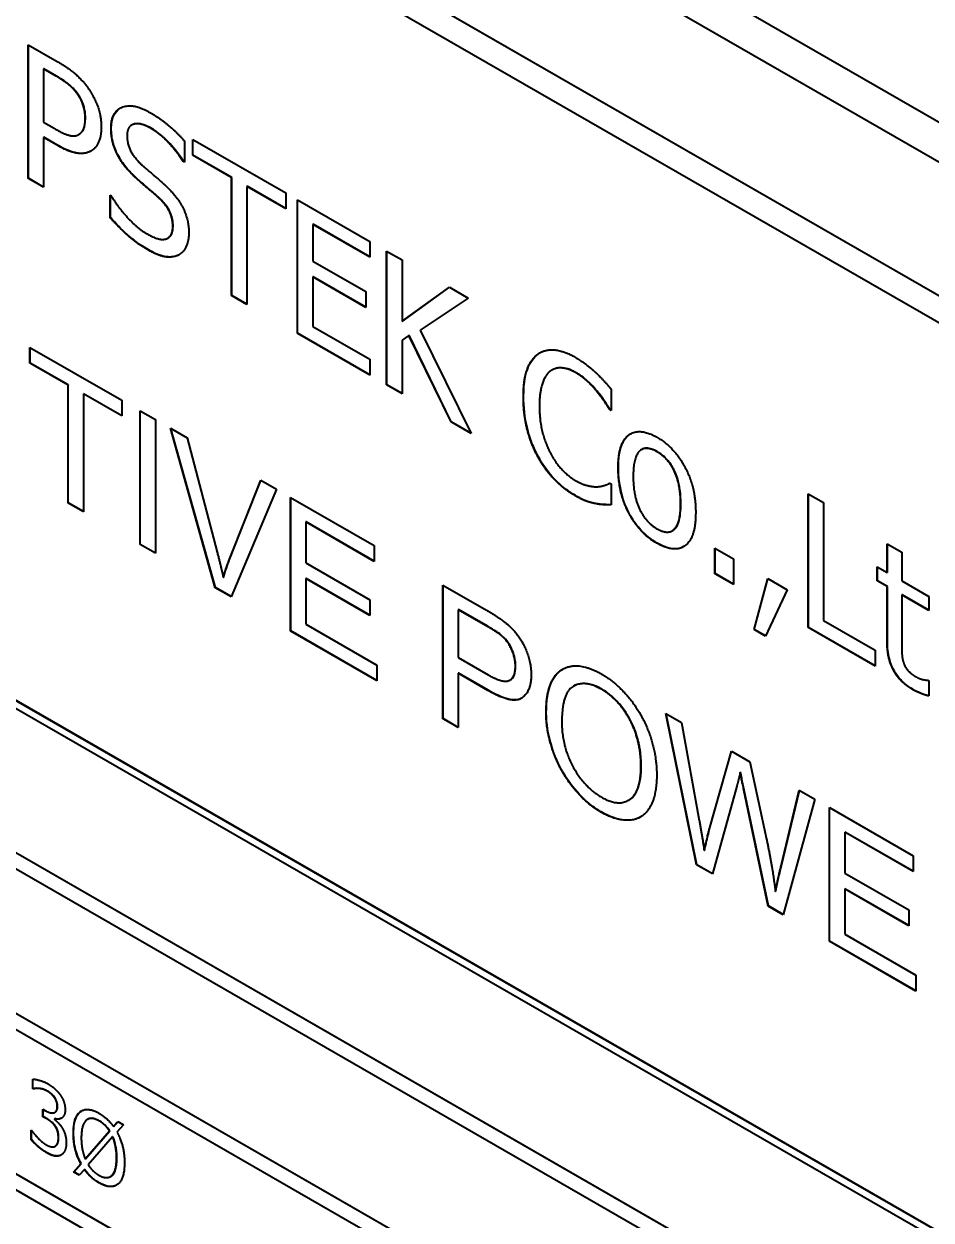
# Model space of a CAD drawing. Header units: millimetres. Extents: x 0 to 4205, y 0 to 2970.
# Drawn here: x 3779.67 to 3793.53, y 2241.83 to 2260.11 of the extents above; entities that cross this region are included whole.
import ezdxf

# ---------------------------------------------------------------- set-up
doc = ezdxf.new("R2010")
doc.units = ezdxf.units.MM
doc.header["$LTSCALE"] = 5
doc.layers.add('가시적인 것(ISO)', color=3, linetype='Continuous', lineweight=40)
doc.layers.add('가시적인 좁은 것(ISO)', color=3, linetype='Continuous', lineweight=35)

msp = doc.modelspace()

# ---------------------------------------------------------------- linework, layer by layer
at = {"layer": '가시적인 것(ISO)'}
for p, q in [((3750.9159, 2283.2209), (3807.4845, 2250.6453)), ((3750.3856, 2282.9155), (3806.9541, 2250.3399)), ((3803.4151, 2250.3299), (3753.9176, 2278.8336)), ((3753.9211, 2278.8357), (3803.4186, 2250.332)), ((3754.2415, 2278.2384), (3803.0912, 2250.1077)), ((3779.7328, 2259.7929), (3780.1769, 2259.5371)), ((3779.7328, 2257.749), (3779.7328, 2259.7929)), ((3779.7364, 2257.7511), (3779.7364, 2259.7908)), ((3779.9713, 2259.4244), (3779.9678, 2259.4224)), ((3779.9678, 2259.4224), (3779.9678, 2258.6075)), ((3780.1626, 2259.3102), (3779.9678, 2259.4224)), ((3780.1661, 2259.3122), (3779.9713, 2259.4244)), ((3779.9678, 2258.6075), (3780.1282, 2258.5151)), ((3781.3187, 2258.5663), (3781.3152, 2258.5643)), ((3779.9713, 2258.3777), (3779.9678, 2258.3756)), ((3780.1669, 2258.2609), (3779.9678, 2258.3756)), ((3779.9678, 2258.3756), (3779.9678, 2257.6137)), ((3780.1704, 2258.263), (3779.9713, 2258.3777)), ((3780.5032, 2258.4195), (3780.4997, 2258.4175)), ((3780.5085, 2258.4227), (3780.505, 2258.4207)), ((3782.1195, 2258.3224), (3782.1195, 2257.9978)), ((3782.2469, 2258.1033), (3782.2469, 2258.3451)), ((3782.2469, 2258.3451), (3783.668, 2257.5267)), ((3782.2505, 2258.1053), (3782.2505, 2258.3431)), ((3782.1058, 2258.0098), (3782.1023, 2258.0077)), ((3782.1195, 2257.9978), (3782.1023, 2258.0077)), ((3782.1195, 2258.0019), (3782.1058, 2258.0098)), ((3782.2505, 2258.1053), (3782.2469, 2258.1033)), ((3782.84, 2257.7617), (3782.2469, 2258.1033)), ((3782.8436, 2257.7638), (3782.2505, 2258.1053)), ((3782.8436, 2257.7638), (3782.84, 2257.7617)), ((3782.8436, 2255.9617), (3782.8436, 2257.7638)), ((3779.7364, 2257.7511), (3779.7328, 2257.749)), ((3779.9678, 2257.6137), (3779.7328, 2257.749)), ((3779.9678, 2257.6178), (3779.7364, 2257.7511)), ((3782.84, 2255.9597), (3782.84, 2257.7617)), ((3783.0785, 2257.6285), (3783.075, 2257.6265)), ((3783.668, 2257.2849), (3783.075, 2257.6265)), ((3783.075, 2257.6265), (3783.075, 2255.8244)), ((3783.668, 2257.289), (3783.0785, 2257.6285)), ((3780.9863, 2257.1497), (3780.9863, 2257.4909)), ((3780.9863, 2257.4909), (3781.0035, 2257.481)), ((3780.9898, 2257.1518), (3780.9898, 2257.4889)), ((3783.668, 2257.5267), (3783.668, 2257.2849)), ((3783.8471, 2255.3798), (3783.8471, 2257.4236)), ((3783.8471, 2257.4236), (3784.953, 2256.7868)), ((3783.8506, 2255.3818), (3783.8506, 2257.4216)), ((3780.9898, 2257.1518), (3780.9863, 2257.1497)), ((3784.0856, 2257.0485), (3784.082, 2257.0465)), ((3784.953, 2256.5449), (3784.082, 2257.0465)), ((3784.082, 2257.0465), (3784.082, 2256.4867)), ((3784.953, 2256.549), (3784.0856, 2257.0485)), ((3781.8698, 2256.8383), (3781.8662, 2256.8362)), ((3784.953, 2256.7868), (3784.953, 2256.5449)), ((3784.082, 2256.4867), (3784.8943, 2256.0189)), ((3785.2109, 2254.5944), (3785.2109, 2256.6383)), ((3785.2109, 2256.6383), (3785.4458, 2256.503)), ((3785.2144, 2254.5964), (3785.2144, 2256.6362)), ((3785.4458, 2256.503), (3785.4458, 2255.5639)), ((3784.0856, 2256.2469), (3784.082, 2256.2449)), ((3784.082, 2256.2449), (3784.082, 2255.4863)), ((3784.8943, 2255.7771), (3784.082, 2256.2449)), ((3784.8943, 2255.7812), (3784.0856, 2256.2469)), ((3782.8436, 2255.9617), (3782.84, 2255.9597)), ((3783.075, 2255.8244), (3782.84, 2255.9597)), ((3783.075, 2255.8285), (3782.8436, 2255.9617)), ((3784.8943, 2256.0189), (3784.8943, 2255.7771)), ((3785.4458, 2255.5639), (3786.1707, 2256.0856)), ((3785.4494, 2255.5659), (3786.1711, 2256.0853)), ((3786.1707, 2256.0856), (3786.4572, 2255.9206)), ((3786.4572, 2255.9206), (3785.7252, 2255.4295)), ((3784.082, 2255.4863), (3784.953, 2254.9847)), ((3785.4494, 2255.5659), (3785.4458, 2255.5639)), ((3785.7252, 2255.4295), (3786.5002, 2253.8519)), ((3783.8506, 2255.3818), (3783.8471, 2255.3798)), ((3784.953, 2254.7429), (3783.8471, 2255.3798)), ((3784.953, 2254.747), (3783.8506, 2255.3818)), ((3785.549, 2255.3504), (3785.4458, 2255.2757)), ((3785.4458, 2255.2757), (3785.4458, 2254.4591)), ((3785.5525, 2255.3525), (3785.549, 2255.3504)), ((3786.1951, 2254.0277), (3785.549, 2255.3504)), ((3786.1986, 2254.0297), (3785.5525, 2255.3525)), ((3779.7606, 2254.9249), (3779.7606, 2255.1663)), ((3779.7606, 2255.1663), (3781.1619, 2254.3594)), ((3779.7641, 2254.9269), (3779.7641, 2255.1643)), ((3779.7641, 2254.9269), (3779.7606, 2254.9249)), ((3780.3426, 2254.5897), (3779.7606, 2254.9249)), ((3780.3462, 2254.5917), (3779.7641, 2254.9269)), ((3784.953, 2254.9847), (3784.953, 2254.7429)), ((3770.8882, 2254.7539), (3803.4151, 2236.0229)), ((3770.8917, 2254.7559), (3803.4186, 2236.0249)), ((3787.7364, 2254.8206), (3787.7328, 2254.8186)), ((3770.9942, 2254.5702), (3803.309, 2235.9613)), ((3780.3462, 2254.5917), (3780.3426, 2254.5897)), ((3780.3426, 2252.7873), (3780.3426, 2254.5897)), ((3780.3462, 2252.7893), (3780.3462, 2254.5917)), ((3785.2144, 2254.5964), (3785.2109, 2254.5944)), ((3785.4458, 2254.4591), (3785.2109, 2254.5944)), ((3785.4458, 2254.4632), (3785.2144, 2254.5964)), ((3788.6404, 2254.5275), (3788.6404, 2254.1996)), ((3780.5806, 2254.4567), (3780.5771, 2254.4547)), ((3781.1619, 2254.1179), (3780.5771, 2254.4547)), ((3780.5771, 2254.4547), (3780.5771, 2252.6523)), ((3781.1619, 2254.122), (3780.5806, 2254.4567)), ((3781.1619, 2254.3594), (3781.1619, 2254.1179)), ((3781.4421, 2252.1541), (3781.4421, 2254.198)), ((3781.4421, 2254.198), (3781.6766, 2254.063)), ((3781.4456, 2252.1562), (3781.4456, 2254.196)), ((3788.6253, 2254.2123), (3788.6218, 2254.2103)), ((3788.6404, 2254.1996), (3788.6218, 2254.2103)), ((3788.6404, 2254.2036), (3788.6253, 2254.2123)), ((3781.6766, 2254.063), (3781.6766, 2252.0191)), ((3782.5914, 2251.4923), (3781.9083, 2253.9295)), ((3781.9083, 2253.9295), (3782.1616, 2253.7837)), ((3782.595, 2251.4943), (3781.9132, 2253.9267)), ((3786.1986, 2254.0297), (3786.1951, 2254.0277)), ((3786.5002, 2253.8519), (3786.1951, 2254.0277)), ((3786.4974, 2253.8576), (3786.1986, 2254.0297)), ((3782.1616, 2253.7837), (3782.6211, 2252.0345)), ((3789.1073, 2253.6055), (3789.1038, 2253.6035)), ((3782.8084, 2251.9266), (3783.2867, 2253.1358)), ((3782.8119, 2251.9286), (3783.2889, 2253.1345)), ((3783.2867, 2253.1358), (3783.5252, 2252.9984)), ((3788.6232, 2253.0931), (3788.6226, 2253.0928)), ((3788.6232, 2253.0931), (3788.6404, 2253.0832)), ((3788.6404, 2253.0832), (3788.6404, 2252.7586)), ((3783.5252, 2252.9984), (3782.8326, 2251.3534)), ((3783.7407, 2250.8304), (3783.7407, 2252.8743)), ((3783.7407, 2252.8743), (3785.0208, 2252.1372)), ((3783.7443, 2250.8325), (3783.7443, 2252.8723)), ((3791.6516, 2250.8854), (3791.6516, 2252.9293)), ((3791.6516, 2252.9293), (3791.8866, 2252.794)), ((3791.6552, 2250.8875), (3791.6552, 2252.9273)), ((3780.3462, 2252.7893), (3780.3426, 2252.7873)), ((3780.5771, 2252.6523), (3780.3426, 2252.7873)), ((3780.5771, 2252.6563), (3780.3462, 2252.7893)), ((3788.409, 2252.78), (3788.4055, 2252.778)), ((3791.8866, 2252.794), (3791.8866, 2250.992)), ((3783.9787, 2252.4999), (3783.9752, 2252.4978)), ((3785.0208, 2251.8957), (3783.9752, 2252.4978)), ((3783.9752, 2252.4978), (3783.9752, 2251.8731)), ((3785.0208, 2251.8998), (3783.9787, 2252.4999)), ((3803.309, 2233.7539), (3770.9942, 2252.3628)), ((3770.9978, 2252.3648), (3803.309, 2233.758)), ((3789.5787, 2252.3655), (3789.5752, 2252.3635)), ((3770.9942, 2252.1175), (3803.309, 2233.5087)), ((3781.4456, 2252.1562), (3781.4421, 2252.1541)), ((3781.6766, 2252.0191), (3781.4421, 2252.1541)), ((3781.6766, 2252.0232), (3781.4456, 2252.1562)), ((3785.0208, 2252.1372), (3785.0208, 2251.8957)), ((3790.2248, 2251.7071), (3790.2248, 2252.098)), ((3790.2248, 2252.098), (3790.5085, 2251.9346)), ((3790.2284, 2251.7091), (3790.2284, 2252.0959)), ((3792.8578, 2251.7245), (3792.8578, 2252.1651)), ((3792.8578, 2252.1651), (3793.0813, 2252.0364)), ((3792.8614, 2251.7266), (3792.8614, 2252.1631)), ((3790.5085, 2251.9346), (3790.5085, 2251.5437)), ((3793.0813, 2252.0364), (3793.0813, 2251.5959)), ((3783.9752, 2251.8731), (3784.9547, 2251.309)), ((3792.7074, 2251.5975), (3792.7074, 2251.8112)), ((3792.7074, 2251.8112), (3792.8578, 2251.7245)), ((3792.711, 2251.5995), (3792.711, 2251.8091)), ((3782.7176, 2251.6496), (3782.714, 2251.6476)), ((3783.9787, 2251.6337), (3783.9752, 2251.6317)), ((3783.9752, 2251.6317), (3783.9752, 2250.9369)), ((3784.9547, 2251.0676), (3783.9752, 2251.6317)), ((3784.9547, 2251.0717), (3783.9787, 2251.6337)), ((3790.2284, 2251.7091), (3790.2248, 2251.7071)), ((3790.5085, 2251.5437), (3790.2248, 2251.7071)), ((3790.5085, 2251.5478), (3790.2284, 2251.7091)), ((3790.8236, 2250.8538), (3791.0328, 2251.6327)), ((3790.8272, 2250.8558), (3791.0354, 2251.6312)), ((3791.0328, 2251.6327), (3791.3293, 2251.4619)), ((3792.711, 2251.5995), (3792.7074, 2251.5975)), ((3792.8578, 2251.5109), (3792.7074, 2251.5975)), ((3792.8614, 2251.5129), (3792.711, 2251.5995)), ((3792.8614, 2251.7266), (3792.8578, 2251.7245)), ((3793.0813, 2251.5959), (3793.4925, 2251.3591)), ((3782.595, 2251.4943), (3782.5914, 2251.4923)), ((3782.8326, 2251.3534), (3782.5914, 2251.4923)), ((3782.834, 2251.3567), (3782.595, 2251.4943)), ((3786.069, 2249.4897), (3786.069, 2251.5335)), ((3786.069, 2251.5335), (3786.736, 2251.1495)), ((3786.0726, 2249.4917), (3786.0726, 2251.5315)), ((3791.3293, 2251.4619), (3790.997, 2250.7539)), ((3792.8614, 2251.5129), (3792.8578, 2251.5109)), ((3792.8578, 2250.6612), (3792.8578, 2251.5109)), ((3792.8614, 2250.6632), (3792.8614, 2251.5129)), ((3793.0849, 2251.3842), (3793.0813, 2251.3822)), ((3793.0813, 2251.3822), (3793.0813, 2250.6518)), ((3793.4925, 2251.1454), (3793.0813, 2251.3822)), ((3793.4925, 2251.1495), (3793.0849, 2251.3842)), ((3784.9547, 2251.309), (3784.9547, 2251.0676)), ((3793.4925, 2251.3591), (3793.4925, 2251.1454)), ((3786.307, 2251.1591), (3786.3035, 2251.1571)), ((3786.3035, 2251.1571), (3786.3035, 2250.4264)), ((3786.7562, 2250.8964), (3786.3035, 2251.1571)), ((3786.7597, 2250.8984), (3786.307, 2251.1591)), ((3783.7443, 2250.8325), (3783.7407, 2250.8304)), ((3785.0612, 2250.07), (3783.7407, 2250.8304)), ((3785.0612, 2250.0741), (3783.7443, 2250.8325)), ((3783.9752, 2250.9369), (3785.0612, 2250.3115)), ((3790.8272, 2250.8558), (3790.8236, 2250.8538)), ((3790.997, 2250.7539), (3790.8236, 2250.8538)), ((3790.9985, 2250.7571), (3790.8272, 2250.8558)), ((3791.6552, 2250.8875), (3791.6516, 2250.8854)), ((3792.6759, 2250.2956), (3791.6516, 2250.8854)), ((3792.6759, 2250.2997), (3791.6552, 2250.8875)), ((3791.8866, 2250.992), (3792.6759, 2250.5374)), ((3792.6759, 2250.5374), (3792.6759, 2250.2956)), ((3785.0612, 2250.3115), (3785.0612, 2250.07)), ((3786.3035, 2250.4264), (3786.7602, 2250.1634)), ((3786.307, 2250.187), (3786.3035, 2250.185)), ((3786.7575, 2249.9235), (3786.3035, 2250.185)), ((3786.3035, 2250.185), (3786.3035, 2249.3547)), ((3786.7611, 2249.9255), (3786.307, 2250.187)), ((3803.309, 2231.3013), (3770.9942, 2249.9101)), ((3770.9978, 2249.9122), (3803.309, 2231.3054)), ((3787.0981, 2250.0829), (3787.0946, 2250.0809)), ((3788.0637, 2249.9877), (3788.0602, 2249.9856)), ((3793.4796, 2250.0779), (3793.4925, 2250.0705)), ((3793.4925, 2250.0705), (3793.4925, 2249.8386)), ((3770.9942, 2249.6649), (3803.309, 2231.056)), ((3789.9468, 2247.2566), (3789.4779, 2249.5705)), ((3789.4779, 2249.5705), (3789.7177, 2249.4324)), ((3789.9503, 2247.2586), (3789.4824, 2249.5679)), ((3786.0726, 2249.4917), (3786.069, 2249.4897)), ((3786.3035, 2249.3547), (3786.069, 2249.4897)), ((3786.3035, 2249.3587), (3786.0726, 2249.4917)), ((3789.7177, 2249.4324), (3789.9872, 2247.9375)), ((3790.1422, 2247.8077), (3790.4777, 2248.9948)), ((3790.1457, 2247.8098), (3790.4802, 2248.9933)), ((3790.4777, 2248.9948), (3790.7606, 2248.8318)), ((3790.7606, 2248.8318), (3791.0139, 2247.6516)), ((3790.6173, 2248.6723), (3790.6138, 2248.6703)), ((3790.5612, 2248.4606), (3790.188, 2247.1177)), ((3791.0395, 2246.6273), (3790.6703, 2248.3978)), ((3791.0431, 2246.6294), (3790.6739, 2248.3998)), ((3791.2389, 2247.2431), (3791.5152, 2248.3973)), ((3791.2425, 2247.2452), (3791.5178, 2248.3958)), ((3791.7509, 2248.2615), (3791.2686, 2246.4954)), ((3791.5152, 2248.3973), (3791.7509, 2248.2615)), ((3788.9105, 2248.2464), (3788.9069, 2248.2443)), ((3791.9746, 2246.0889), (3791.9746, 2248.1327)), ((3791.9746, 2248.1327), (3793.2546, 2247.3956)), ((3791.9781, 2246.0909), (3791.9781, 2248.1307)), ((3792.2126, 2247.7583), (3792.2091, 2247.7563)), ((3793.2546, 2247.1542), (3792.2091, 2247.7563)), ((3792.2091, 2247.7563), (3792.2091, 2247.1316)), ((3793.2546, 2247.1582), (3792.2126, 2247.7583)), ((3803.309, 2228.8487), (3770.9942, 2247.4575)), ((3770.9978, 2247.4595), (3803.309, 2228.8527)), ((3790.0662, 2247.477), (3790.0627, 2247.475)), ((3793.2546, 2247.3956), (3793.2546, 2247.1542)), ((3770.9942, 2247.2122), (3803.309, 2228.6034)), ((3789.9503, 2247.2586), (3789.9468, 2247.2566)), ((3790.188, 2247.1177), (3789.9468, 2247.2566)), ((3790.189, 2247.1212), (3789.9503, 2247.2586)), ((3792.2091, 2247.1316), (3793.1886, 2246.5675)), ((3791.1549, 2246.8501), (3791.1514, 2246.848)), ((3792.2126, 2246.8921), (3792.2091, 2246.8901)), ((3792.2091, 2246.8901), (3792.2091, 2246.1953)), ((3793.1886, 2246.326), (3792.2091, 2246.8901)), ((3793.1886, 2246.3301), (3792.2126, 2246.8921)), ((3791.0431, 2246.6294), (3791.0395, 2246.6273)), ((3791.2686, 2246.4954), (3791.0395, 2246.6273)), ((3791.2695, 2246.499), (3791.0431, 2246.6294)), ((3793.1886, 2246.5675), (3793.1886, 2246.326)), ((3791.9781, 2246.0909), (3791.9746, 2246.0889)), ((3793.295, 2245.3285), (3791.9746, 2246.0889)), ((3793.295, 2245.3325), (3791.9781, 2246.0909)), ((3792.2091, 2246.1953), (3793.295, 2245.5699)), ((3793.295, 2245.5699), (3793.295, 2245.3285)), ((3779.803, 2243.8361), (3779.803, 2243.981)), ((3779.8066, 2243.8381), (3779.8066, 2243.9811)), ((3779.8066, 2243.8381), (3779.803, 2243.8361)), ((3779.8102, 2243.8319), (3779.803, 2243.8361)), ((3779.8137, 2243.834), (3779.8066, 2243.8381)), ((3779.8137, 2243.834), (3779.8102, 2243.8319)), ((3779.9011, 2243.8408), (3779.8976, 2243.8388)), ((3779.9592, 2243.4083), (3779.9592, 2243.5217)), ((3779.9592, 2243.5217), (3779.9986, 2243.499)), ((3779.9627, 2243.4103), (3779.9627, 2243.5197)), ((3779.9627, 2243.4103), (3779.9592, 2243.4083)), ((3780.0093, 2243.3794), (3779.9592, 2243.4083)), ((3780.0128, 2243.3814), (3779.9627, 2243.4103)), ((3780.1389, 2243.3792), (3780.1354, 2243.3772)), ((3780.1354, 2243.3772), (3780.1354, 2243.3672)), ((3780.145, 2243.476), (3780.1414, 2243.4739)), ((3780.6418, 2243.3673), (3780.6383, 2243.3652)), ((3781.0357, 2243.2587), (3781.1038, 2243.3363)), ((3781.0393, 2243.2607), (3781.1049, 2243.3356)), ((3781.1038, 2243.3363), (3781.1919, 2243.2855)), ((3779.7787, 2243.2008), (3779.7873, 2243.1959)), ((3779.7787, 2243.0559), (3779.7787, 2243.2008)), ((3779.7822, 2243.0579), (3779.7822, 2243.1988)), ((3780.6038, 2242.7621), (3780.9756, 2243.1898)), ((3780.6073, 2242.7641), (3780.9791, 2243.1919)), ((3780.9791, 2243.1919), (3780.9756, 2243.1898)), ((3781.0393, 2243.2607), (3781.0357, 2243.2587)), ((3781.1919, 2243.2855), (3781.0902, 2243.1719)), ((3779.7822, 2243.0579), (3779.7787, 2243.0559)), ((3780.1463, 2242.956), (3780.1427, 2242.9539)), ((3781.0243, 2243.0997), (3780.6518, 2242.6707)), ((3781.0278, 2243.1017), (3781.0243, 2243.0997)), ((3780.4255, 2242.5625), (3780.5372, 2242.6886)), ((3780.429, 2242.5646), (3780.5407, 2242.6907)), ((3780.5916, 2242.601), (3780.5128, 2242.5122)), ((3780.5407, 2242.6907), (3780.5372, 2242.6886)), ((3780.5952, 2242.603), (3780.5916, 2242.601)), ((3780.6073, 2242.7641), (3780.6038, 2242.7621)), ((3780.429, 2242.5646), (3780.4255, 2242.5625)), ((3780.5128, 2242.5122), (3780.4255, 2242.5625)), ((3780.5152, 2242.5149), (3780.429, 2242.5646)), ((3780.9936, 2242.4947), (3780.9901, 2242.4926))]:
    msp.add_line(p, q, dxfattribs=at)
for points, degree in [([(3780.1769, 2259.5371), (3780.3345, 2259.4464), (3780.5551, 2259.2597), (3780.6396, 2259.1432)], 2), ([(3780.4777, 2259.0509), (3780.4219, 2259.1261), (3780.2729, 2259.2467), (3780.1626, 2259.3102)], 2), ([(3780.6052, 2258.6661), (3780.6052, 2258.7721), (3780.5422, 2258.9641), (3780.4777, 2259.0509)], 2), ([(3780.6396, 2259.1432), (3780.7385, 2259.0084), (3780.8502, 2258.7039), (3780.8502, 2258.5333)], 2), ([(3780.9992, 2258.5154), (3780.9992, 2258.7638), (3781.3344, 2258.907), (3781.5937, 2258.7577)], 2), ([(3781.5937, 2258.7577), (3781.7427, 2258.6719), (3782.0063, 2258.4522), (3782.1195, 2258.3224)], 2), ([(3780.1282, 2258.5151), (3780.2715, 2258.4326), (3780.4477, 2258.3841), (3780.505, 2258.4207)], 2), ([(3780.505, 2258.4207), (3780.558, 2258.4515), (3780.6052, 2258.5683), (3780.6052, 2258.6661)], 2), ([(3780.8502, 2258.5333), (3780.8502, 2258.4008), (3780.7686, 2258.2093), (3780.6955, 2258.1685)], 2), ([(3781.1138, 2258.08), (3781.0594, 2258.1793), (3780.9992, 2258.3961), (3780.9992, 2258.5154)], 2), ([(3781.6095, 2258.5134), (3781.4462, 2258.6075), (3781.2442, 2258.5466), (3781.2442, 2258.4025)], 2), ([(3782.1023, 2258.0077), (3782.0177, 2258.1458), (3781.7542, 2258.4301), (3781.6095, 2258.5134)], 2), ([(3780.5032, 2258.4195), (3780.505, 2258.4206), (3780.5068, 2258.4216), (3780.5085, 2258.4227)], 3), ([(3781.2442, 2258.4025), (3781.2442, 2258.2733), (3781.3631, 2258.0508), (3781.4748, 2257.9517)], 2), ([(3780.6955, 2258.1685), (3780.6038, 2258.117), (3780.356, 2258.1521), (3780.1669, 2258.2609)], 2), ([(3780.6999, 2258.1711), (3780.6996, 2258.1709), (3780.6993, 2258.1707), (3780.699, 2258.1706)], 3), ([(3781.406, 2257.7312), (3781.3144, 2257.8122), (3781.1697, 2257.98), (3781.1138, 2258.08)], 2), ([(3781.4748, 2257.9517), (3781.5493, 2257.8856), (3781.7656, 2257.7014), (3781.8372, 2257.6353)], 2), ([(3781.7255, 2257.4545), (3781.6438, 2257.528), (3781.5078, 2257.6428), (3781.406, 2257.7312)], 2), ([(3781.8372, 2257.6353), (3782.0192, 2257.4659), (3782.1882, 2257.1085), (3782.1882, 2256.9181)], 2), ([(3781.0035, 2257.481), (3781.1195, 2257.2883), (3781.4132, 2256.9801), (3781.5493, 2256.9017)], 2), ([(3781.9432, 2257.0161), (3781.9432, 2257.1386), (3781.8387, 2257.3512), (3781.7255, 2257.4545)], 2), ([(3781.5665, 2256.6566), (3781.3745, 2256.7672), (3781.1052, 2257.015), (3780.9863, 2257.1497)], 2), ([(3781.5493, 2256.9017), (3781.7441, 2256.7895), (3781.9432, 2256.862), (3781.9432, 2257.0161)], 2), ([(3782.1882, 2256.9181), (3782.1882, 2256.7972), (3782.1037, 2256.6139), (3782.0278, 2256.5765)], 2), ([(3782.0278, 2256.5765), (3781.9432, 2256.5357), (3781.7284, 2256.5634), (3781.5665, 2256.6566)], 2), ([(3782.0423, 2256.5843), (3782.0387, 2256.5823), (3782.035, 2256.5804), (3782.0313, 2256.5785)], 3), ([(3787.2996, 2254.4119), (3787.2996, 2254.6686), (3787.4127, 2254.9844), (3787.5202, 2255.0633)], 2), ([(3787.5202, 2255.0633), (3787.6262, 2255.1397), (3787.9155, 2255.1172), (3788.0946, 2255.0141)], 2), ([(3787.5237, 2255.0654), (3787.533, 2255.072), (3787.5425, 2255.0783), (3787.5523, 2255.084)], 3), ([(3788.0932, 2254.783), (3787.98, 2254.8482), (3787.778, 2254.8569), (3787.7021, 2254.7979)], 2), ([(3788.0946, 2255.0141), (3788.1834, 2254.9629), (3788.3396, 2254.8432), (3788.4055, 2254.7821)], 2), ([(3787.7021, 2254.7979), (3787.6276, 2254.7364), (3787.5445, 2254.4679), (3787.5445, 2254.2708)], 2), ([(3788.4227, 2254.4956), (3788.3553, 2254.5774), (3788.1963, 2254.7236), (3788.0932, 2254.783)], 2), ([(3788.4055, 2254.7821), (3788.4628, 2254.7275), (3788.5817, 2254.5978), (3788.6404, 2254.5275)], 2), ([(3788.6218, 2254.2103), (3788.5903, 2254.2616), (3788.4929, 2254.4104), (3788.4227, 2254.4956)], 2), ([(3787.5216, 2253.4956), (3787.4156, 2253.6892), (3787.2996, 2254.1535), (3787.2996, 2254.4119)], 2), ([(3787.5445, 2254.2708), (3787.5445, 2254.0605), (3787.6319, 2253.7071), (3787.7078, 2253.559)], 2), ([(3788.7479, 2253.3245), (3788.7479, 2253.7087), (3789.0745, 2253.9463), (3789.3409, 2253.7929)], 2), ([(3789.3409, 2253.7929), (3789.6103, 2253.6378), (3789.9326, 2253.0281), (3789.9326, 2252.6422)], 2), ([(3787.7078, 2253.559), (3787.7823, 2253.4151), (3787.9814, 2253.1977), (3788.0932, 2253.1334)], 2), ([(3789.3409, 2253.5709), (3789.1676, 2253.6707), (3788.9785, 2253.4898), (3788.9785, 2253.1916)], 2), ([(3789.7019, 2252.775), (3789.7019, 2253.0732), (3789.5143, 2253.4711), (3789.3409, 2253.5709)], 2), ([(3788.0903, 2252.8998), (3787.9184, 2252.9988), (3787.6276, 2253.3004), (3787.5216, 2253.4956)], 2), ([(3789.3409, 2252.173), (3789.0645, 2252.3322), (3788.7479, 2252.9501), (3788.7479, 2253.3245)], 2), ([(3788.0932, 2253.1334), (3788.1949, 2253.0748), (3788.3682, 2253.0329), (3788.4356, 2253.0372)], 2), ([(3788.4356, 2253.0372), (3788.5, 2253.0432), (3788.596, 2253.0773), (3788.6232, 2253.0931)], 2), ([(3788.9785, 2253.1916), (3788.9785, 2252.9018), (3789.1676, 2252.4948), (3789.3409, 2252.3949)], 2), ([(3788.4055, 2252.778), (3788.3281, 2252.7927), (3788.1963, 2252.8388), (3788.0903, 2252.8998)], 2), ([(3788.6404, 2252.7586), (3788.5817, 2252.761), (3788.4785, 2252.7624), (3788.4055, 2252.778)], 2), ([(3789.3409, 2252.3949), (3789.5128, 2252.296), (3789.7019, 2252.4802), (3789.7019, 2252.775)], 2), ([(3789.9326, 2252.6422), (3789.9326, 2252.2547), (3789.6103, 2252.0179), (3789.3409, 2252.173)], 2), ([(3782.6211, 2252.0345), (3782.6763, 2251.8251), (3782.714, 2251.6476)], 2), ([(3782.714, 2251.6476), (3782.7545, 2251.791), (3782.8084, 2251.9266)], 2), ([(3786.736, 2251.1495), (3786.9125, 2251.0478), (3787.0055, 2250.974)], 2), ([(3786.9745, 2250.752), (3786.9152, 2250.8048), (3786.7562, 2250.8964)], 2), ([(3787.0055, 2250.974), (3787.1362, 2250.8738), (3787.3113, 2250.6328), (3787.4191, 2250.3168), (3787.4191, 2250.1641)], 2), ([(3787.1779, 2250.2952), (3787.1779, 2250.4229), (3787.0661, 2250.6712), (3786.9745, 2250.752)], 2), ([(3793.2446, 2249.9383), (3793.0627, 2250.043), (3792.8578, 2250.4012), (3792.8578, 2250.6612)], 2), ([(3793.0813, 2250.6518), (3793.0813, 2250.5358), (3793.0885, 2250.4042), (3793.1128, 2250.3355)], 2), ([(3786.7602, 2250.1634), (3786.9879, 2250.0323), (3787.1779, 2250.1176), (3787.1779, 2250.2952)], 2), ([(3787.6468, 2249.5765), (3787.6468, 2250.0859), (3788.1197, 2250.3884), (3788.493, 2250.1735)], 2), ([(3793.1128, 2250.3355), (3793.1329, 2250.2759), (3793.2231, 2250.1759), (3793.3005, 2250.1313)], 2), ([(3787.4191, 2250.1641), (3787.4191, 2249.9039), (3787.1321, 2249.7078), (3786.7575, 2249.9235)], 2), ([(3788.493, 2250.1735), (3788.7382, 2250.0323), (3789.1316, 2249.5347), (3789.3378, 2248.933), (3789.3378, 2248.6261)], 2), ([(3793.3005, 2250.1313), (3793.3549, 2250.1), (3793.4567, 2250.0795), (3793.4796, 2250.0779)], 2), ([(3788.4943, 2249.9406), (3788.2464, 2250.0834), (3787.888, 2249.8956), (3787.888, 2249.4345)], 2), ([(3789.0966, 2248.7681), (3789.0966, 2249.0174), (3788.9511, 2249.4735), (3788.6695, 2249.8397), (3788.4943, 2249.9406)], 2), ([(3793.4925, 2249.8386), (3793.4294, 2249.855), (3793.3005, 2249.9061), (3793.2446, 2249.9383)], 2), ([(3788.493, 2248.0595), (3788.2424, 2248.2038), (3787.8489, 2248.7093), (3787.6468, 2249.307), (3787.6468, 2249.5765)], 2), ([(3787.888, 2249.4345), (3787.888, 2249.0653), (3788.2316, 2248.4422), (3788.4916, 2248.2924)], 2), ([(3788.4916, 2248.2924), (3788.7557, 2248.1403), (3789.0966, 2248.3724), (3789.0966, 2248.7681)], 2), ([(3789.3378, 2248.6261), (3789.3378, 2248.3161), (3789.1209, 2247.9503), (3788.722, 2247.9276), (3788.493, 2248.0595)], 2), ([(3790.6138, 2248.6703), (3790.5841, 2248.5471), (3790.5612, 2248.4606)], 2), ([(3790.6703, 2248.3978), (3790.6218, 2248.6204), (3790.6138, 2248.6703)], 2), ([(3789.9872, 2247.9375), (3790.0303, 2247.7023), (3790.0627, 2247.475)], 2), ([(3790.0627, 2247.475), (3790.13, 2247.7649), (3790.1422, 2247.8077)], 2), ([(3791.0139, 2247.6516), (3791.1069, 2247.2132), (3791.1514, 2246.848)], 2), ([(3791.1514, 2246.848), (3791.185, 2247.0234), (3791.2389, 2247.2431)], 2), ([(3779.803, 2243.981), (3779.8417, 2243.9827), (3779.9742, 2243.9453), (3780.0337, 2243.9111)], 2), ([(3780.0337, 2243.9111), (3780.0938, 2243.8765), (3780.1834, 2243.7967), (3780.2199, 2243.7459)], 2), ([(3779.8976, 2243.8388), (3779.8689, 2243.8412), (3779.8267, 2243.8357), (3779.8102, 2243.8319)], 2), ([(3780.0243, 2243.798), (3779.9921, 2243.8166), (3779.9284, 2243.8351), (3779.8976, 2243.8388)], 2), ([(3780.1318, 2243.7047), (3780.1096, 2243.7349), (3780.0551, 2243.7803), (3780.0243, 2243.798)], 2), ([(3780.1783, 2243.5669), (3780.1783, 2243.6058), (3780.1526, 2243.6762), (3780.1318, 2243.7047)], 2), ([(3780.2199, 2243.7459), (3780.2586, 2243.6913), (3780.2987, 2243.5746), (3780.2987, 2243.5117)], 2), ([(3779.9986, 2243.499), (3780.0781, 2243.4532), (3780.1783, 2243.4833), (3780.1783, 2243.5669)], 2), ([(3780.2987, 2243.5117), (3780.2987, 2243.4272), (3780.2027, 2243.355), (3780.1354, 2243.3772)], 2), ([(3780.424, 2243.1538), (3780.424, 2243.4064), (3780.6382, 2243.563), (3780.8144, 2243.4615)], 2), ([(3780.1425, 2243.2662), (3780.1175, 2243.3014), (3780.0494, 2243.3563), (3780.0093, 2243.3794)], 2), ([(3780.1354, 2243.3672), (3780.1633, 2243.3445), (3780.2271, 2243.278), (3780.2543, 2243.2325)], 2), ([(3780.8151, 2243.3435), (3780.6919, 2243.4144), (3780.5451, 2243.2878), (3780.5451, 2243.0841)], 2), ([(3780.8144, 2243.4615), (3780.8824, 2243.4223), (3780.9885, 2243.3232), (3781.0357, 2243.2587)], 2), ([(3780.9756, 2243.1898), (3780.9448, 2243.2382), (3780.8638, 2243.3155), (3780.8151, 2243.3435)], 2), ([(3779.7873, 2243.1959), (3779.8245, 2243.143), (3779.9506, 2243.0124), (3780.0129, 2242.9765)], 2), ([(3780.1955, 2243.0875), (3780.1955, 2243.143), (3780.1676, 2243.2311), (3780.1425, 2243.2662)], 2), ([(3780.2543, 2243.2325), (3780.2815, 2243.1879), (3780.3159, 2243.0753), (3780.3159, 2243.0082)], 2), ([(3780.5372, 2242.6886), (3780.4842, 2242.7871), (3780.424, 2243.0221), (3780.424, 2243.1538)], 2), ([(3781.0902, 2243.1719), (3781.1446, 2243.0726), (3781.2055, 2242.8404), (3781.2055, 2242.7038)], 2), ([(3780.02, 2242.8539), (3779.9534, 2242.8923), (3779.8231, 2243.0046), (3779.7787, 2243.0559)], 2), ([(3780.0129, 2242.9765), (3780.0494, 2242.9555), (3780.1225, 2242.9399), (3780.1468, 2242.9565)], 2), ([(3780.1463, 2242.956), (3780.1477, 2242.9568), (3780.149, 2242.9576), (3780.1504, 2242.9585)], 3), ([(3780.1468, 2242.9565), (3780.1705, 2242.9735), (3780.1955, 2243.032), (3780.1955, 2243.0875)], 2), ([(3780.3159, 2243.0082), (3780.3159, 2242.9395), (3780.275, 2242.8462), (3780.2378, 2242.823)], 2), ([(3780.5451, 2243.0841), (3780.5451, 2242.9914), (3780.5759, 2242.8295), (3780.6038, 2242.7621)], 2), ([(3781.0844, 2242.7735), (3781.0844, 2242.8679), (3781.0515, 2243.0351), (3781.0243, 2243.0997)], 2), ([(3780.2378, 2242.823), (3780.1991, 2242.7989), (3780.0895, 2242.8139), (3780.02, 2242.8539)], 2), ([(3780.8151, 2242.5137), (3780.9376, 2242.4432), (3781.0844, 2242.5723), (3781.0844, 2242.7735)], 2), ([(3780.8144, 2242.3965), (3780.7492, 2242.434), (3780.6368, 2242.5386), (3780.5916, 2242.601)], 2), ([(3780.6518, 2242.6707), (3780.6855, 2242.6198), (3780.7614, 2242.5446), (3780.8151, 2242.5137)], 2), ([(3781.2055, 2242.7038), (3781.2055, 2242.4504), (3780.992, 2242.2942), (3780.8144, 2242.3965)], 2)]:
    msp.add_open_spline(points, degree=degree, dxfattribs=at)
for points, knots in [([(3780.4813, 2259.0529), (3780.4418, 2259.1061), (3780.3975, 2259.1508), (3780.3186, 2259.2146), (3780.2631, 2259.2564), (3780.1661, 2259.3122)], [-0.20073249, -0.20073249, -0.20073249, -0.20073249, -0.08226158, -0.08226158, 0, 0, 0, 0]), ([(3780.6088, 2258.6681), (3780.6088, 2258.7096), (3780.6052, 2258.7535), (3780.5855, 2258.8514), (3780.5702, 2258.8928), (3780.5375, 2258.9683), (3780.5117, 2259.012), (3780.4813, 2259.0529)], [-0.066393617, -0.066393617, -0.066393617, -0.066393617, -0.049983575, -0.049983575, -0.030972939, -0.030972939, 0, 0, 0, 0]), ([(3781.0027, 2258.5174), (3781.0027, 2258.5898), (3781.0134, 2258.654), (3781.0611, 2258.759), (3781.096, 2258.7965), (3781.1394, 2258.8219)], [-0.32631715, -0.32631715, -0.32631715, -0.32631715, -0.24149987, -0.24149987, -0.15803762, -0.15803762, -0.15803762, -0.15803762]), ([(3780.5085, 2258.4227), (3780.5255, 2258.4326), (3780.5409, 2258.445), (3780.5667, 2258.475), (3780.5771, 2258.4921), (3780.5964, 2258.5397), (3780.6088, 2258.5858), (3780.6088, 2258.6681)], [-0.14927845, -0.14927845, -0.14927845, -0.14927845, -0.10356515, -0.10356515, -0.06042195, -0.06042195, 0, 0, 0, 0]), ([(3781.1173, 2258.0821), (3781.0683, 2258.1715), (3781.0449, 2258.2463), (3781.0108, 2258.3691), (3781.0027, 2258.4461), (3781.0027, 2258.5174)], [-0.081020967, -0.081020967, -0.081020967, -0.081020967, -0.052334225, -0.052334225, 0, 0, 0, 0]), ([(3781.613, 2258.5155), (3781.5753, 2258.5372), (3781.5372, 2258.5556), (3781.4672, 2258.5794), (3781.4351, 2258.5861), (3781.3687, 2258.587), (3781.34, 2258.5786), (3781.3187, 2258.5663)], [-0.125163669, -0.125163669, -0.125163669, -0.125163669, -0.101619965, -0.101619965, -0.080571573, -0.080571573, -0.055542657, -0.055542657, -0.055542657, -0.055542657]), ([(3782.1058, 2258.0098), (3782.0282, 2258.1366), (3781.9357, 2258.2412), (3781.7948, 2258.3904), (3781.7057, 2258.4621), (3781.613, 2258.5155)], [-0.12956978, -0.12956978, -0.12956978, -0.12956978, -0.07863238, -0.07863238, 0, 0, 0, 0]), ([(3780.699, 2258.1706), (3780.6686, 2258.1535), (3780.6354, 2258.142), (3780.55, 2258.1285), (3780.5071, 2258.1332), (3780.3911, 2258.1496), (3780.281, 2258.1993), (3780.1704, 2258.263)], [-0.13545503, -0.13545503, -0.13545503, -0.13545503, -0.11788188, -0.11788188, -0.09384975, -0.09384975, 0, 0, 0, 0]), ([(3781.4096, 2257.7333), (3781.3226, 2257.8101), (3781.2699, 2257.8699), (3781.1973, 2257.954), (3781.1546, 2258.0154), (3781.1173, 2258.0821)], [-0.069003597, -0.069003597, -0.069003597, -0.069003597, -0.045850558, -0.045850558, 0, 0, 0, 0]), ([(3781.729, 2257.4565), (3781.6794, 2257.5012), (3781.6295, 2257.5451), (3781.5253, 2257.633), (3781.463, 2257.6869), (3781.4096, 2257.7333)], [-0.090193495, -0.090193495, -0.090193495, -0.090193495, -0.046731269, -0.046731269, 0, 0, 0, 0]), ([(3781.9468, 2257.0181), (3781.9468, 2257.0495), (3781.9442, 2257.0826), (3781.9321, 2257.1474), (3781.9234, 2257.1785), (3781.8966, 2257.246), (3781.8774, 2257.2823), (3781.8151, 2257.3717), (3781.7719, 2257.4174), (3781.729, 2257.4565)], [-0.1167451, -0.1167451, -0.1167451, -0.1167451, -0.08983718, -0.08983718, -0.06572753, -0.06572753, -0.03789035, -0.03789035, 0, 0, 0, 0]), ([(3781.57, 2256.6587), (3781.3825, 2256.7667), (3781.2817, 2256.8579), (3781.1565, 2256.9732), (3781.0716, 2257.0592), (3780.9898, 2257.1518)], [-0.11086321, -0.11086321, -0.11086321, -0.11086321, -0.0769799, -0.0769799, 0, 0, 0, 0]), ([(3781.8698, 2256.8383), (3781.8706, 2256.8387), (3781.8714, 2256.8392), (3781.8954, 2256.8538), (3781.9137, 2256.8745), (3781.9408, 2256.9348), (3781.9468, 2256.9743), (3781.9468, 2257.0181)], [-0.061254919, -0.061254919, -0.061254919, -0.061254919, -0.060260298, -0.060260298, -0.032125992, -0.032125992, 0, 0, 0, 0]), ([(3782.0313, 2256.5785), (3781.9511, 2256.5399), (3781.8753, 2256.547), (3781.7597, 2256.5619), (3781.6653, 2256.6038), (3781.57, 2256.6587)], [-0.11735797, -0.11735797, -0.11735797, -0.11735797, -0.08087012, -0.08087012, 0, 0, 0, 0]), ([(3787.3031, 2254.4139), (3787.3031, 2254.6499), (3787.3389, 2254.7751), (3787.4017, 2254.9385), (3787.4535, 2255.0138), (3787.5237, 2255.0654)], [-0.15589909, -0.15589909, -0.15589909, -0.15589909, -0.09000871, -0.09000871, 0, 0, 0, 0]), ([(3788.0967, 2254.7851), (3788.0566, 2254.8082), (3788.0169, 2254.8259), (3787.933, 2254.8513), (3787.8956, 2254.8551), (3787.8176, 2254.8544), (3787.7745, 2254.8426), (3787.7364, 2254.8206)], [-0.111508123, -0.111508123, -0.111508123, -0.111508123, -0.087083349, -0.087083349, -0.059076463, -0.059076463, -0.012886421, -0.012886421, -0.012886421, -0.012886421]), ([(3788.4262, 2254.4976), (3788.3631, 2254.5743), (3788.3077, 2254.6265), (3788.2208, 2254.7064), (3788.1578, 2254.7499), (3788.0967, 2254.7851)], [-0.076887097, -0.076887097, -0.076887097, -0.076887097, -0.051825259, -0.051825259, 0, 0, 0, 0]), ([(3788.6253, 2254.2123), (3788.5993, 2254.2547), (3788.5723, 2254.2965), (3788.5089, 2254.3934), (3788.4673, 2254.4478), (3788.4262, 2254.4976)], [-0.069612591, -0.069612591, -0.069612591, -0.069612591, -0.039763593, -0.039763593, 0, 0, 0, 0]), ([(3787.5251, 2253.4977), (3787.4888, 2253.564), (3787.4577, 2253.6319), (3787.3972, 2253.7889), (3787.375, 2253.8677), (3787.3185, 2254.0938), (3787.3031, 2254.2601), (3787.3031, 2254.4139)], [-0.17873536, -0.17873536, -0.17873536, -0.17873536, -0.14982098, -0.14982098, -0.1129183, -0.1129183, 0, 0, 0, 0]), ([(3788.7514, 2253.3265), (3788.7514, 2253.4657), (3788.7675, 2253.5998), (3788.8371, 2253.7506), (3788.8736, 2253.8071), (3788.9379, 2253.8447)], [-0.36629171, -0.36629171, -0.36629171, -0.36629171, -0.20612787, -0.20612787, -0.12818159, -0.12818159, -0.12818159, -0.12818159]), ([(3789.3445, 2253.573), (3789.3154, 2253.5897), (3789.2863, 2253.6034), (3789.2317, 2253.621), (3789.2064, 2253.6255), (3789.1544, 2253.625), (3789.1294, 2253.6182), (3789.1073, 2253.6055)], [-0.26853171, -0.26853171, -0.26853171, -0.26853171, -0.22663793, -0.22663793, -0.18795289, -0.18795289, -0.14253572, -0.14253572, -0.14253572, -0.14253572]), ([(3789.7055, 2252.7771), (3789.7055, 2252.8443), (3789.7019, 2252.9158), (3789.6842, 2253.0466), (3789.6716, 2253.1087), (3789.631, 2253.237), (3789.6061, 2253.2896), (3789.5523, 2253.3824), (3789.5201, 2253.4257), (3789.4394, 2253.5101), (3789.3921, 2253.5455), (3789.3445, 2253.573)], [-0.16779125, -0.16779125, -0.16779125, -0.16779125, -0.13312315, -0.13312315, -0.10473238, -0.10473238, -0.0738939, -0.0738939, -0.04039998, -0.04039998, 0, 0, 0, 0]), ([(3788.0939, 2252.9018), (3788.0317, 2252.9376), (3787.9699, 2252.9798), (3787.8512, 2253.0766), (3787.7943, 2253.1305), (3787.6585, 2253.2816), (3787.5866, 2253.3845), (3787.5251, 2253.4977)], [-0.17941073, -0.17941073, -0.17941073, -0.17941073, -0.12708312, -0.12708312, -0.07734006, -0.07734006, 0, 0, 0, 0]), ([(3789.3445, 2252.175), (3789.3005, 2252.2004), (3789.2564, 2252.2299), (3789.1731, 2252.2963), (3789.1341, 2252.3322), (3789.0348, 2252.4394), (3788.9806, 2252.5148), (3788.8912, 2252.6741), (3788.8436, 2252.7757), (3788.7662, 2253.0504), (3788.7514, 2253.1941), (3788.7514, 2253.3265)], [-0.38842463, -0.38842463, -0.38842463, -0.38842463, -0.32850653, -0.32850653, -0.27299216, -0.27299216, -0.18105037, -0.18105037, -0.09715739, -0.09715739, 0, 0, 0, 0]), ([(3788.409, 2252.78), (3788.3621, 2252.7889), (3788.3143, 2252.8008), (3788.2153, 2252.8354), (3788.1534, 2252.8676), (3788.0939, 2252.9018)], [-0.09903769, -0.09903769, -0.09903769, -0.09903769, -0.050485936, -0.050485936, 0, 0, 0, 0]), ([(3788.6404, 2252.7608), (3788.6047, 2252.7622), (3788.5691, 2252.7632), (3788.4945, 2252.7642), (3788.4504, 2252.7712), (3788.409, 2252.78)], [-0.070196379, -0.070196379, -0.070196379, -0.070196379, -0.036843177, -0.036843177, 0, 0, 0, 0]), ([(3789.5787, 2252.3655), (3789.5847, 2252.369), (3789.5904, 2252.3728), (3789.6244, 2252.399), (3789.6499, 2252.4337), (3789.6971, 2252.5706), (3789.7055, 2252.6757), (3789.7055, 2252.7771)], [-0.13666872, -0.13666872, -0.13666872, -0.13666872, -0.12653113, -0.12653113, -0.07437258, -0.07437258, 0, 0, 0, 0]), ([(3789.748, 2252.1209), (3789.6994, 2252.0934), (3789.6437, 2252.0824), (3789.5055, 2252.0967), (3789.4254, 2252.1284), (3789.3445, 2252.175)], [-0.12665954, -0.12665954, -0.12665954, -0.12665954, -0.06869129, -0.06869129, 0, 0, 0, 0]), ([(3782.7176, 2251.6496), (3782.7311, 2251.6977), (3782.7458, 2251.7448), (3782.7772, 2251.8379), (3782.7941, 2251.8838), (3782.8119, 2251.9286)], [-0.085840129, -0.085840129, -0.085840129, -0.085840129, -0.043215696, -0.043215696, 0, 0, 0, 0]), ([(3786.978, 2250.754), (3786.9546, 2250.7749), (3786.9228, 2250.7973), (3786.851, 2250.8448), (3786.8024, 2250.8738), (3786.7597, 2250.8984)], [-0.060822008, -0.060822008, -0.060822008, -0.060822008, -0.036218983, -0.036218983, 0, 0, 0, 0]), ([(3787.1815, 2250.2972), (3787.1815, 2250.3338), (3787.178, 2250.3722), (3787.1625, 2250.4497), (3787.1511, 2250.4876), (3787.1247, 2250.5525), (3787.1036, 2250.5999), (3787.0417, 2250.6904), (3787.0112, 2250.7247), (3786.978, 2250.754)], [-0.17533641, -0.17533641, -0.17533641, -0.17533641, -0.11899461, -0.11899461, -0.06618206, -0.06618206, -0.02915608, -0.02915608, 0, 0, 0, 0]), ([(3793.2482, 2249.9403), (3793.2096, 2249.9625), (3793.1707, 2249.9889), (3793.0994, 2250.049), (3793.0669, 2250.0813), (3792.9969, 2250.1666), (3792.9703, 2250.2114), (3792.9258, 2250.2948), (3792.9056, 2250.3502), (3792.8686, 2250.494), (3792.8614, 2250.5833), (3792.8614, 2250.6632)], [-0.1479923, -0.1479923, -0.1479923, -0.1479923, -0.13078299, -0.13078299, -0.11533427, -0.11533427, -0.09505004, -0.09505004, -0.0586951, -0.0586951, 0, 0, 0, 0]), ([(3787.0981, 2250.0829), (3787.0988, 2250.0833), (3787.0995, 2250.0837), (3787.1253, 2250.0993), (3787.1444, 2250.1225), (3787.1749, 2250.1933), (3787.1815, 2250.2435), (3787.1815, 2250.2972)], [-0.070658011, -0.070658011, -0.070658011, -0.070658011, -0.069823538, -0.069823538, -0.039428554, -0.039428554, 0, 0, 0, 0]), ([(3787.6503, 2249.5786), (3787.6503, 2249.7549), (3787.6716, 2249.9218), (3787.7797, 2250.1578), (3787.844, 2250.2146), (3787.9012, 2250.248)], [-0.33632938, -0.33632938, -0.33632938, -0.33632938, -0.25521358, -0.25521358, -0.18768795, -0.18768795, -0.18768795, -0.18768795]), ([(3787.2669, 2249.8009), (3787.2519, 2249.7924), (3787.241, 2249.7887), (3787.1907, 2249.7721), (3787.1344, 2249.7753), (3786.9773, 2249.8113), (3786.8645, 2249.866), (3786.7611, 2249.9255)], [-0.14188604, -0.14188604, -0.14188604, -0.14188604, -0.13869154, -0.13869154, -0.08775112, -0.08775112, 0, 0, 0, 0]), ([(3788.4979, 2249.9426), (3788.4384, 2249.9769), (3788.3796, 2250.0022), (3788.2668, 2250.0299), (3788.2148, 2250.0323), (3788.141, 2250.0196), (3788.1013, 2250.0101), (3788.0636, 2249.9878)], [-0.3998177, -0.3998177, -0.3998177, -0.3998177, -0.30646312, -0.30646312, -0.21565204, -0.21565204, -0.16868452, -0.16868452, -0.16868452, -0.16868452]), ([(3789.1001, 2248.7702), (3789.1001, 2248.8467), (3789.095, 2248.9267), (3789.0716, 2249.0837), (3789.0546, 2249.1601), (3789.0077, 2249.3109), (3788.9715, 2249.4074), (3788.8492, 2249.6209), (3788.7816, 2249.7026), (3788.6557, 2249.8357), (3788.578, 2249.8965), (3788.4979, 2249.9426)], [-0.26344411, -0.26344411, -0.26344411, -0.26344411, -0.21000073, -0.21000073, -0.16150308, -0.16150308, -0.11572745, -0.11572745, -0.06797651, -0.06797651, 0, 0, 0, 0]), ([(3793.4925, 2249.8416), (3793.4386, 2249.8558), (3793.3956, 2249.8719), (3793.3289, 2249.8983), (3793.2882, 2249.9172), (3793.2482, 2249.9403)], [-0.057262614, -0.057262614, -0.057262614, -0.057262614, -0.034001968, -0.034001968, 0, 0, 0, 0]), ([(3788.4965, 2248.0616), (3788.4364, 2248.0962), (3788.3766, 2248.1366), (3788.2613, 2248.2289), (3788.2066, 2248.2795), (3788.0613, 2248.4348), (3787.9751, 2248.5508), (3787.8385, 2248.7865), (3787.777, 2248.9197), (3787.6757, 2249.2584), (3787.6503, 2249.4228), (3787.6503, 2249.5786)], [-0.48089242, -0.48089242, -0.48089242, -0.48089242, -0.40982223, -0.40982223, -0.34186561, -0.34186561, -0.22295026, -0.22295026, -0.11429127, -0.11429127, 0, 0, 0, 0]), ([(3788.9105, 2248.2464), (3788.914, 2248.2484), (3788.9175, 2248.2505), (3788.9561, 2248.2749), (3789.0069, 2248.3171), (3789.086, 2248.5109), (3789.1001, 2248.6384), (3789.1001, 2248.7702)], [-0.19690143, -0.19690143, -0.19690143, -0.19690143, -0.18782545, -0.18782545, -0.0966866, -0.0966866, 0, 0, 0, 0]), ([(3790.6739, 2248.3998), (3790.6619, 2248.4549), (3790.647, 2248.5237), (3790.6287, 2248.6117), (3790.6207, 2248.6515), (3790.6173, 2248.6723)], [-0.038398978, -0.038398978, -0.038398978, -0.038398978, -0.014156348, -0.014156348, 0, 0, 0, 0]), ([(3789.0881, 2247.9871), (3789.0524, 2247.9669), (3788.972, 2247.9304), (3788.7296, 2247.9528), (3788.6152, 2247.9932), (3788.4965, 2248.0616)], [-0.22293556, -0.22293556, -0.22293556, -0.22293556, -0.10072301, -0.10072301, 0, 0, 0, 0]), ([(3790.0662, 2247.477), (3790.0821, 2247.5454), (3790.1032, 2247.6359), (3790.127, 2247.7352), (3790.1402, 2247.7903), (3790.1457, 2247.8098)], [-0.057134398, -0.057134398, -0.057134398, -0.057134398, -0.017299089, -0.017299089, 0, 0, 0, 0]), ([(3791.1549, 2246.8501), (3791.1669, 2246.9125), (3791.1801, 2246.9753), (3791.2091, 2247.1063), (3791.2256, 2247.1765), (3791.2425, 2247.2452)], [-0.11116182, -0.11116182, -0.11116182, -0.11116182, -0.0592651, -0.0592651, 0, 0, 0, 0]), ([(3779.9011, 2243.8408), (3779.8727, 2243.8432), (3779.857, 2243.8412), (3779.8387, 2243.8388), (3779.8258, 2243.8367), (3779.8137, 2243.834)], [-0.018142407, -0.018142407, -0.018142407, -0.018142407, -0.012507282, -0.012507282, 0, 0, 0, 0]), ([(3780.0279, 2243.8001), (3779.997, 2243.8179), (3779.9737, 2243.825), (3779.9424, 2243.8341), (3779.9215, 2243.8384), (3779.9011, 2243.8408)], [-0.027303532, -0.027303532, -0.027303532, -0.027303532, -0.018653918, -0.018653918, 0, 0, 0, 0]), ([(3780.1353, 2243.7067), (3780.1143, 2243.7353), (3780.0949, 2243.7522), (3780.0669, 2243.7755), (3780.0474, 2243.7889), (3780.0279, 2243.8001)], [-0.024344343, -0.024344343, -0.024344343, -0.024344343, -0.016548323, -0.016548323, 0, 0, 0, 0]), ([(3780.1819, 2243.569), (3780.1819, 2243.5834), (3780.1805, 2243.5988), (3780.1755, 2243.6224), (3780.1719, 2243.6375), (3780.1557, 2243.6749), (3780.1465, 2243.6914), (3780.1353, 2243.7067)], [-0.051930734, -0.051930734, -0.051930734, -0.051930734, -0.02477553, -0.02477553, -0.011522834, -0.011522834, 0, 0, 0, 0]), ([(3780.145, 2243.476), (3780.1452, 2243.4761), (3780.1454, 2243.4762), (3780.1569, 2243.483), (3780.1655, 2243.4933), (3780.179, 2243.5242), (3780.1819, 2243.5457), (3780.1819, 2243.569)], [-0.03088455, -0.03088455, -0.03088455, -0.03088455, -0.030603123, -0.030603123, -0.017040116, -0.017040116, 0, 0, 0, 0]), ([(3780.1461, 2243.2683), (3780.1375, 2243.2802), (3780.1284, 2243.2913), (3780.1046, 2243.3165), (3780.0923, 2243.3266), (3780.0627, 2243.3505), (3780.0376, 2243.3672), (3780.0128, 2243.3814)], [-0.028781957, -0.028781957, -0.028781957, -0.028781957, -0.025630061, -0.025630061, -0.021016428, -0.021016428, 0, 0, 0, 0]), ([(3780.2405, 2243.3841), (3780.2318, 2243.3794), (3780.2223, 2243.3757), (3780.19, 2243.3684), (3780.1655, 2243.3705), (3780.1389, 2243.3792)], [-0.033428895, -0.033428895, -0.033428895, -0.033428895, -0.023041184, -0.023041184, 0, 0, 0, 0]), ([(3780.4276, 2243.1558), (3780.4276, 2243.2048), (3780.4306, 2243.2526), (3780.4446, 2243.3355), (3780.4546, 2243.3717), (3780.4917, 2243.4514), (3780.5202, 2243.4792), (3780.5495, 2243.4965)], [-0.168405276, -0.168405276, -0.168405276, -0.168405276, -0.142540394, -0.142540394, -0.119617814, -0.119617814, -0.084612561, -0.084612561, -0.084612561, -0.084612561]), ([(3780.8187, 2243.3455), (3780.7987, 2243.357), (3780.7788, 2243.3664), (3780.741, 2243.379), (3780.7233, 2243.3825), (3780.6821, 2243.3837), (3780.6607, 2243.3781), (3780.6418, 2243.3673)], [-0.177903772, -0.177903772, -0.177903772, -0.177903772, -0.153073777, -0.153073777, -0.129763908, -0.129763908, -0.096351529, -0.096351529, -0.096351529, -0.096351529]), ([(3780.9791, 2243.1919), (3780.9581, 2243.2249), (3780.9342, 2243.2537), (3780.889, 2243.2969), (3780.8601, 2243.3217), (3780.8187, 2243.3455)], [-0.08418789, -0.08418789, -0.08418789, -0.08418789, -0.035132087, -0.035132087, 0, 0, 0, 0]), ([(3780.1991, 2243.0895), (3780.1991, 2243.1108), (3780.1975, 2243.1338), (3780.1886, 2243.1807), (3780.1823, 2243.1991), (3780.1677, 2243.2338), (3780.158, 2243.2516), (3780.1461, 2243.2683)], [-0.03319342, -0.03319342, -0.03319342, -0.03319342, -0.022898135, -0.022898135, -0.012397139, -0.012397139, 0, 0, 0, 0]), ([(3780.5407, 2242.6907), (3780.5226, 2242.7244), (3780.5069, 2242.7589), (3780.4754, 2242.8407), (3780.464, 2242.8818), (3780.4355, 2242.9932), (3780.4276, 2243.0778), (3780.4276, 2243.1558)], [-0.085972476, -0.085972476, -0.085972476, -0.085972476, -0.073711914, -0.073711914, -0.057281257, -0.057281257, 0, 0, 0, 0]), ([(3780.0236, 2242.856), (3779.9605, 2242.8923), (3779.9131, 2242.9322), (3779.8551, 2242.9821), (3779.8161, 2243.0188), (3779.7822, 2243.0579)], [-0.050779131, -0.050779131, -0.050779131, -0.050779131, -0.032129991, -0.032129991, 0, 0, 0, 0]), ([(3780.1504, 2242.9585), (3780.1731, 2242.9749), (3780.1826, 2242.9955), (3780.1958, 2243.0265), (3780.1991, 2243.0569), (3780.1991, 2243.0895)], [-0.034108778, -0.034108778, -0.034108778, -0.034108778, -0.023909358, -0.023909358, 0, 0, 0, 0]), ([(3781.088, 2242.7755), (3781.088, 2242.8636), (3781.0772, 2242.9263), (3781.0601, 2243.0085), (3781.0469, 2243.0563), (3781.0278, 2243.1017)], [-0.055153973, -0.055153973, -0.055153973, -0.055153973, -0.02998951, -0.02998951, 0, 0, 0, 0]), ([(3780.2361, 2242.8219), (3780.2246, 2242.8156), (3780.2121, 2242.8112), (3780.1804, 2242.8056), (3780.1627, 2242.8064), (3780.1083, 2242.8139), (3780.0659, 2242.8316), (3780.0236, 2242.856)], [-0.059355118, -0.059355118, -0.059355118, -0.059355118, -0.049367133, -0.049367133, -0.035888424, -0.035888424, 0, 0, 0, 0]), ([(3780.9936, 2242.4947), (3780.9967, 2242.4964), (3780.9996, 2242.4983), (3781.0289, 2242.5187), (3781.0476, 2242.5464), (3781.0813, 2242.6357), (3781.088, 2242.7056), (3781.088, 2242.7755)], [-0.08826816, -0.08826816, -0.08826816, -0.08826816, -0.084599491, -0.084599491, -0.05131814, -0.05131814, 0, 0, 0, 0]), ([(3780.8179, 2242.3986), (3780.7597, 2242.4321), (3780.7191, 2242.4674), (3780.6603, 2242.522), (3780.6262, 2242.56), (3780.5952, 2242.603)], [-0.052176375, -0.052176375, -0.052176375, -0.052176375, -0.032154775, -0.032154775, 0, 0, 0, 0]), ([(3781.0841, 2242.3626), (3781.052, 2242.3446), (3781.0153, 2242.3375), (3780.9242, 2242.3468), (3780.8714, 2242.3678), (3780.8179, 2242.3986)], [-0.083510325, -0.083510325, -0.083510325, -0.083510325, -0.045352577, -0.045352577, 0, 0, 0, 0])]:
    msp.add_open_spline(points, degree=3, knots=knots, dxfattribs=at)
at = {"layer": '가시적인 좁은 것(ISO)'}
for p, q in [((3780.1661, 2259.3122), (3780.1626, 2259.3102)), ((3780.4813, 2259.0529), (3780.4777, 2259.0509)), ((3780.6088, 2258.6681), (3780.6052, 2258.6661)), ((3781.0027, 2258.5174), (3780.9992, 2258.5154)), ((3781.613, 2258.5155), (3781.6095, 2258.5134)), ((3780.1704, 2258.263), (3780.1669, 2258.2609)), ((3780.699, 2258.1706), (3780.6955, 2258.1685)), ((3781.1173, 2258.0821), (3781.1138, 2258.08)), ((3781.4096, 2257.7333), (3781.406, 2257.7312)), ((3781.729, 2257.4565), (3781.7255, 2257.4545)), ((3781.9468, 2257.0181), (3781.9432, 2257.0161)), ((3781.57, 2256.6587), (3781.5665, 2256.6566)), ((3782.0313, 2256.5785), (3782.0278, 2256.5765)), ((3787.5237, 2255.0654), (3787.5202, 2255.0633)), ((3788.0967, 2254.7851), (3788.0932, 2254.783)), ((3788.4262, 2254.4976), (3788.4227, 2254.4956)), ((3787.3031, 2254.4139), (3787.2996, 2254.4119)), ((3789.3445, 2253.573), (3789.3409, 2253.5709)), ((3787.5251, 2253.4977), (3787.5216, 2253.4956)), ((3788.7514, 2253.3265), (3788.7479, 2253.3245)), ((3788.0939, 2252.9018), (3788.0903, 2252.8998)), ((3789.7055, 2252.7771), (3789.7019, 2252.775)), ((3789.3445, 2252.175), (3789.3409, 2252.173)), ((3782.8119, 2251.9286), (3782.8084, 2251.9266)), ((3786.7597, 2250.8984), (3786.7562, 2250.8964)), ((3786.978, 2250.754), (3786.9745, 2250.752)), ((3792.8614, 2250.6632), (3792.8578, 2250.6612)), ((3787.1815, 2250.2972), (3787.1779, 2250.2952)), ((3786.7611, 2249.9255), (3786.7575, 2249.9235)), ((3788.4979, 2249.9426), (3788.4943, 2249.9406)), ((3793.2482, 2249.9403), (3793.2446, 2249.9383)), ((3787.6503, 2249.5786), (3787.6468, 2249.5765)), ((3789.1001, 2248.7702), (3789.0966, 2248.7681)), ((3790.6739, 2248.3998), (3790.6703, 2248.3978)), ((3788.4965, 2248.0616), (3788.493, 2248.0595)), ((3790.1457, 2247.8098), (3790.1422, 2247.8077)), ((3791.2425, 2247.2452), (3791.2389, 2247.2431)), ((3780.0279, 2243.8001), (3780.0243, 2243.798)), ((3780.1353, 2243.7067), (3780.1318, 2243.7047)), ((3780.1819, 2243.569), (3780.1783, 2243.5669)), ((3780.0128, 2243.3814), (3780.0093, 2243.3794)), ((3780.8187, 2243.3455), (3780.8151, 2243.3435)), ((3780.1461, 2243.2683), (3780.1425, 2243.2662)), ((3780.4276, 2243.1558), (3780.424, 2243.1538)), ((3780.1504, 2242.9585), (3780.1468, 2242.9565)), ((3780.1991, 2243.0895), (3780.1955, 2243.0875)), ((3780.0236, 2242.856), (3780.02, 2242.8539)), ((3781.088, 2242.7755), (3781.0844, 2242.7735)), ((3780.8179, 2242.3986), (3780.8144, 2242.3965))]:
    msp.add_line(p, q, dxfattribs=at)

doc.saveas('drawing.dxf')
